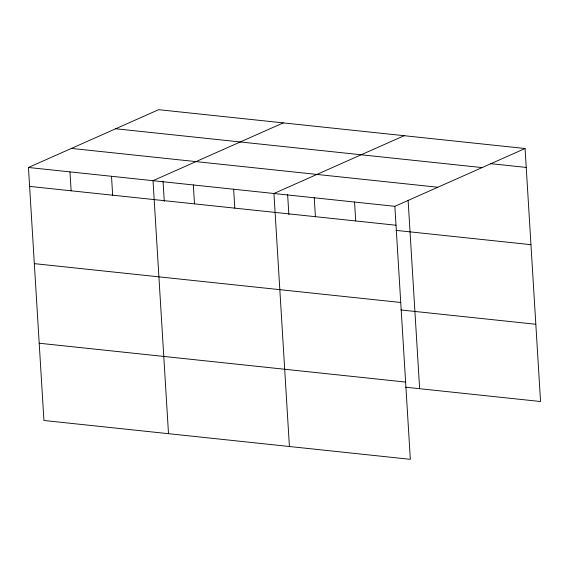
<?xml version="1.0" encoding="UTF-8"?>
<svg xmlns="http://www.w3.org/2000/svg" width="569" height="569" viewBox="0 0 569 569"><rect width="100%" height="100%" fill="white"/><g stroke="black" fill="none" stroke-linecap="round" stroke-linejoin="round"><path stroke-width="0.85" d="M525.073 148.516L394.858 206.319L410.334 459.318L43.927 420.484L28.45 167.485L158.666 109.682L525.073 148.516L540.55 401.515L405.619 387.212M283.248 122.89L153.025 180.686L168.502 433.685M404.161 135.699L273.945 193.503L289.415 446.501M490.307 163.616L526.233 167.428M115.699 128.758L482.107 167.592M71.424 148.409L437.831 187.244M28.45 167.485L394.858 206.319M29.609 186.39L396.017 225.232M396.024 230.374L530.955 244.677M34.332 263.639L400.74 302.48M400.889 309.963L535.827 324.266M39.197 343.228L405.605 382.069M408.108 200.26L419.638 388.698M354.551 202.045L355.71 220.957M314.252 197.777L315.404 216.682M287.622 194.463L288.86 214.655M233.639 189.235L234.798 208.14M193.332 184.961L194.491 203.866M163.047 181.262L164.277 201.447M111.503 176.283L112.662 195.195M69.973 171.888L71.132 190.793"/></g></svg>
